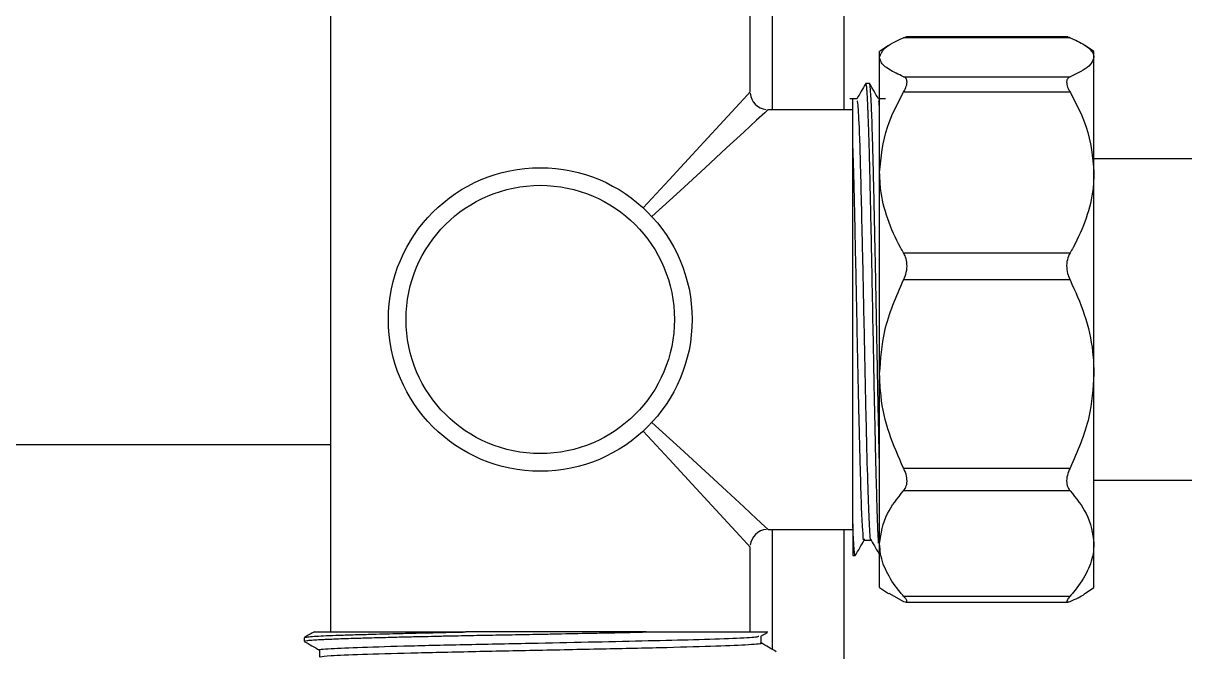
# Model space of a CAD drawing. Extents: x 150 to 4150, y 50 to 2920.
# Drawn here: x 1107.2 to 1269.7, y 1272.4 to 1360.4 of the extents above; entities that cross this region are included whole.
import ezdxf

# ---------------------------------------------------------------- set-up
doc = ezdxf.new("R2010")
doc.units = 0
doc.header["$LTSCALE"] = 10
doc.linetypes.add('SLD-KATı', pattern=[0])
doc.layers.get('0').update_dxf_attribs({"linetype": 'CONTINUOUS'})

msp = doc.modelspace()

# ---------------------------------------------------------------- linework, layer by layer
at = {"color": 7, "linetype": 'SLD-KATı'}
for p, q in [((1222.03, 1401.42), (1222.03, 1348.29)), ((1150.16, 1362.67), (1150.16, 1275.17)), ((1208.91, 1350.79), (1208.91, 1362.67)), ((1230.38, 1358.37), (1230.74, 1358.47)), ((1253.68, 1358.37), (1230.38, 1358.37)), ((1253.35, 1358.48), (1230.74, 1358.48)), ((1228.28, 1357.29), (1227.03, 1356.42)), ((1227.03, 1355.63), (1227.03, 1356.42)), ((1257.03, 1356.42), (1255.85, 1357.25)), ((1257.03, 1355.63), (1257.03, 1356.42)), ((1227.03, 1339.49), (1227.03, 1355.63)), ((1257.03, 1339.49), (1257.03, 1355.63)), ((1230.38, 1352.9), (1253.68, 1352.9)), ((1225.6, 1351.97), (1225.11, 1351.97)), ((1223.87, 1349.82), (1222.87, 1349.82)), ((1227.83, 1349.82), (1226.85, 1349.82)), ((1253.68, 1350.75), (1230.38, 1350.75)), ((1223.28, 1348.29), (1211.41, 1348.29)), ((1337.03, 1341.42), (1257.03, 1341.42)), ((1227.03, 1311.29), (1227.03, 1339.49)), ((1257.03, 1311.29), (1257.03, 1339.49)), ((1230.38, 1328.23), (1253.68, 1328.23)), ((1253.68, 1324.47), (1230.38, 1324.47)), ((1227.03, 1287.56), (1227.03, 1311.29)), ((1257.03, 1287.56), (1257.03, 1311.29)), ((1230.38, 1298.11), (1253.68, 1298.11)), ((1257.03, 1296.42), (1337.03, 1296.42)), ((1253.68, 1294.95), (1230.38, 1294.95)), ((1211.41, 1289.54), (1223.28, 1289.54)), ((1222.03, 1289.54), (1222.03, 1271.42)), ((1223.28, 1290.33), (1223.28, 1285.87)), ((1224.86, 1288.01), (1225.84, 1288.01)), ((1227.03, 1281.42), (1227.03, 1287.56)), ((1257.03, 1281.42), (1257.03, 1287.56)), ((1208.91, 1275.17), (1208.91, 1287.04)), ((1223.28, 1285.87), (1223.62, 1285.87)), ((1227.03, 1281.42), (1228.28, 1280.54)), ((1255.85, 1280.59), (1257.03, 1281.42)), ((1228.33, 1280.62), (1230.38, 1279.46)), ((1230.38, 1280.18), (1253.68, 1280.18)), ((1230.74, 1279.36), (1253.35, 1279.36)), ((1194.35, 1275.17), (1169.12, 1275.17)), ((1210.41, 1274.6), (1211.31, 1275.12)), ((1210.43, 1273.63), (1210.43, 1274.61)), ((1146.48, 1274.37), (1146.48, 1273.88)), ((1148.63, 1272.64), (1148.63, 1271.66))]:
    msp.add_line(p, q, dxfattribs=at)
at = {"color": 8, "linetype": 'SLD-KATı'}
for p, q in [((1212.03, 1348.29), (1212.03, 1365.39)), ((1212.03, 1272.72), (1212.03, 1289.54))]:
    msp.add_line(p, q, dxfattribs=at)
at = {"color": 8, "linetype": 'SLD-KATı', "flags": 128}
for points in [[(1193.93, 1334.54), (1197.55, 1338.47), (1200.78, 1341.98), (1203.54, 1344.97), (1205.78, 1347.4), (1207.44, 1349.2), (1208.48, 1350.34), (1208.9, 1350.79), (1208.91, 1350.79)], [(1211.41, 1348.29), (1211.4, 1348.29), (1210.95, 1347.87), (1209.81, 1346.82), (1208.01, 1345.16), (1205.58, 1342.93), (1202.59, 1340.17), (1199.09, 1336.94), (1195.16, 1333.32)], [(1195.16, 1304.52), (1199.09, 1300.9), (1202.59, 1297.67), (1205.58, 1294.91), (1208.01, 1292.67), (1209.81, 1291.01), (1210.95, 1289.96), (1211.4, 1289.55), (1211.41, 1289.54)], [(1208.91, 1287.04), (1208.9, 1287.05), (1208.48, 1287.5), (1207.44, 1288.64), (1205.78, 1290.44), (1203.54, 1292.86), (1200.78, 1295.86), (1197.55, 1299.36), (1193.93, 1303.29)]]:
    msp.add_lwpolyline(points, dxfattribs=at)
at = {"color": 7, "linetype": 'SLD-KATı'}
for radius in [21.25, 18.78]:
    msp.add_circle((1179.53, 1318.92), radius, dxfattribs=at)
for centre, start, end in [((1211.41, 1350.79), 184.6405, 263.8608), ((1211.41, 1287.04), 94.6405, 173.8608)]:
    msp.add_arc(centre, 2.5, start, end, dxfattribs=at)
for points, knots in [([(1227.03, 1355.63), (1227.17, 1356.06), (1227.48, 1357.01), (1229.34, 1357.88), (1230.38, 1358.37)], [0, 0, 0, 0, 0.444645, 1, 1, 1, 1]), ([(1253.35, 1358.45), (1253.37, 1358.46), (1253.42, 1358.48), (1253.58, 1358.41), (1253.68, 1358.37)], [0, 0, 0, 0, 0.3453649, 1, 1, 1, 1]), ([(1253.68, 1358.37), (1254.4, 1358.04), (1255.85, 1357.37), (1256.88, 1356.43), (1256.99, 1355.85), (1257.03, 1355.63)], [0, 0, 0, 0, 0.382413, 0.774651, 1, 1, 1, 1]), ([(1230.38, 1352.9), (1229.66, 1353.23), (1228.21, 1353.9), (1227.18, 1354.84), (1227.07, 1355.42), (1227.03, 1355.63)], [0, 0, 0, 0, 0.382414, 0.77465, 1, 1, 1, 1]), ([(1257.03, 1355.63), (1256.89, 1355.21), (1256.58, 1354.26), (1254.72, 1353.38), (1253.68, 1352.9)], [0, 0, 0, 0, 0.444644, 1, 1, 1, 1]), ([(1230.38, 1350.75), (1230.52, 1351.03), (1230.82, 1351.6), (1230.9, 1352.3), (1230.71, 1352.72), (1230.47, 1352.85), (1230.38, 1352.9)], [0, 0, 0, 0, 0.280704, 0.56283, 0.825741, 1, 1, 1, 1]), ([(1253.68, 1352.9), (1253.54, 1352.81), (1253.24, 1352.62), (1253.16, 1352.03), (1253.35, 1351.36), (1253.59, 1350.92), (1253.68, 1350.75)], [0, 0, 0, 0, 0.280703, 0.562818, 0.825745, 1, 1, 1, 1]), ([(1225.08, 1351.95), (1224.88, 1351.59), (1224.46, 1350.88), (1224.05, 1350.16), (1223.84, 1349.8)], [0, 0, 0, 0, 0.50001, 1, 1, 1, 1]), ([(1226.88, 1287.59), (1226.87, 1287.7), (1226.86, 1288), (1226.83, 1288.58), (1226.8, 1289.1), (1226.78, 1289.65), (1226.74, 1290.58), (1226.69, 1292.23), (1226.63, 1294.33), (1226.57, 1296.52), (1226.49, 1299.46), (1226.41, 1303.17), (1226.33, 1306.92), (1226.27, 1309.62), (1226.24, 1311.38), (1226.18, 1314.61), (1226.1, 1318.67), (1226, 1323.76), (1225.92, 1327.97), (1225.84, 1331.8), (1225.78, 1334.67), (1225.73, 1336.72), (1225.7, 1338.28), (1225.66, 1339.78), (1225.63, 1341.41), (1225.57, 1343.33), (1225.51, 1345.57), (1225.43, 1347.56), (1225.37, 1348.95), (1225.33, 1349.87), (1225.29, 1350.59), (1225.24, 1351.24), (1225.18, 1351.74), (1225.14, 1352.01), (1225.11, 1351.94), (1225.11, 1351.93)], [0, 0, 0, 0, 0.011644, 0.031691, 0.048495, 0.050969, 0.071538, 0.111817, 0.147481, 0.177656, 0.211895, 0.271296, 0.318626, 0.343472, 0.362942, 0.377032, 0.449686, 0.49317, 0.541391, 0.587726, 0.624085, 0.644336, 0.664588, 0.68484, 0.705092, 0.733955, 0.771975, 0.817337, 0.850713, 0.870903, 0.895341, 0.922479, 0.952318, 0.99023, 1, 1, 1, 1]), ([(1227.03, 1297.82), (1227.03, 1297.83), (1227, 1299.02), (1226.94, 1301.64), (1226.86, 1305.19), (1226.81, 1307.52), (1226.79, 1308.62), (1226.78, 1309.3), (1226.75, 1310.65), (1226.71, 1312.89), (1226.66, 1315.22), (1226.62, 1317.42), (1226.59, 1319.25), (1226.55, 1321.25), (1226.5, 1323.9), (1226.44, 1326.95), (1226.37, 1330.12), (1226.31, 1333.02), (1226.26, 1335.46), (1226.21, 1337.57), (1226.17, 1339.31), (1226.13, 1341.05), (1226.05, 1344.22), (1225.96, 1346.99), (1225.87, 1349.02), (1225.82, 1349.99), (1225.77, 1350.69), (1225.74, 1351.21), (1225.7, 1351.57), (1225.67, 1351.8), (1225.63, 1351.93), (1225.63, 1351.93), (1225.63, 1351.93), (1225.63, 1351.93), (1225.63, 1351.93), (1225.63, 1351.93), (1225.63, 1351.93), (1225.63, 1351.93), (1225.63, 1351.94), (1225.63, 1351.94), (1225.63, 1351.94), (1225.63, 1351.94), (1225.62, 1351.96), (1225.61, 1351.98), (1225.6, 1351.97), (1225.6, 1351.97)], [0, 0, 0, 0, 0.000721, 0.064846, 0.124489, 0.161901, 0.16498, 0.17079, 0.1906, 0.221329, 0.262972, 0.285218, 0.309716, 0.336465, 0.365464, 0.416494, 0.460832, 0.498476, 0.542377, 0.571212, 0.598796, 0.629008, 0.661845, 0.775834, 0.813437, 0.843147, 0.87887, 0.904094, 0.929319, 0.954543, 0.979768, 0.979774, 0.979776, 0.979784, 0.979796, 0.979818, 0.979856, 0.979929, 0.980067, 0.980337, 0.980895, 0.98214, 0.986141, 0.99903, 1, 1, 1, 1]), ([(1226.86, 1349.8), (1226.66, 1350.16), (1226.24, 1350.88), (1225.83, 1351.59), (1225.62, 1351.95)], [0, 0, 0, 0, 0.499994, 1, 1, 1, 1]), ([(1223.28, 1343.58), (1223.28, 1343.97), (1223.28, 1345.92), (1223.28, 1348.12), (1223.28, 1349.6), (1223.28, 1349.72), (1223.28, 1349.78)], [0, 0, 0, 0, 0.099772, 0.50206, 0.763701, 1, 1, 1, 1]), ([(1225.83, 1288.1), (1225.82, 1288.08), (1225.76, 1287.72), (1225.61, 1289.75), (1225.43, 1294.28), (1225.23, 1301.46), (1225.03, 1310.2), (1224.84, 1319.81), (1224.65, 1328.68), (1224.48, 1336.1), (1224.34, 1341.78), (1224.17, 1346.48), (1224.01, 1349.5), (1223.91, 1349.5), (1223.86, 1349.5)], [0, 0, 0, 0, 0.004791, 0.105448, 0.204264, 0.303987, 0.404331, 0.502712, 0.603318, 0.682479, 0.760815, 0.834424, 0.934205, 1, 1, 1, 1]), ([(1227.03, 1348.1), (1227.01, 1348.51), (1226.95, 1349.64), (1226.9, 1349.52), (1226.86, 1349.44)], [0, 0, 0, 0, 0.366671, 1, 1, 1, 1]), ([(1227.03, 1339.49), (1227.24, 1341.65), (1227.62, 1345.56), (1229.52, 1349.14), (1230.38, 1350.75)], [0, 0, 0, 0, 0.551014, 1, 1, 1, 1]), ([(1253.68, 1350.75), (1254.54, 1349.14), (1256.44, 1345.56), (1256.82, 1341.65), (1257.03, 1339.49)], [0, 0, 0, 0, 0.448987, 1, 1, 1, 1]), ([(1223.28, 1290.33), (1223.28, 1291.33), (1223.28, 1293.35), (1223.28, 1297.24), (1223.28, 1301.69), (1223.28, 1306.64), (1223.28, 1311.94), (1223.28, 1317.42), (1223.28, 1322.87), (1223.28, 1328.13), (1223.28, 1333.06), (1223.28, 1337.52), (1223.28, 1341.05), (1223.28, 1342.85), (1223.28, 1343.58)], [0, 0, 0, 0, 0.08401, 0.169196, 0.25438, 0.341373, 0.428367, 0.515423, 0.602469, 0.687587, 0.772706, 0.857427, 0.942131, 1, 1, 1, 1]), ([(1224.86, 1288.22), (1224.85, 1288.15), (1224.78, 1287.76), (1224.66, 1289.31), (1224.49, 1292.58), (1224.33, 1298.02), (1224.14, 1305.22), (1223.96, 1313.85), (1223.78, 1323.1), (1223.58, 1332.15), (1223.42, 1339.16), (1223.32, 1342.38), (1223.28, 1343.58)], [0, 0, 0, 0, 0.021109, 0.125886, 0.229624, 0.332055, 0.44928, 0.564847, 0.680272, 0.805325, 0.927614, 1, 1, 1, 1]), ([(1230.38, 1328.23), (1230.23, 1328.49), (1229.36, 1330.03), (1228.03, 1332.99), (1227.14, 1336.55), (1227.06, 1338.74), (1227.03, 1339.49)], [0, 0, 0, 0, 0.073263, 0.436544, 0.808877, 1, 1, 1, 1]), ([(1257.03, 1339.49), (1257, 1338.74), (1256.92, 1336.59), (1256.04, 1333.03), (1254.72, 1330.06), (1253.83, 1328.49), (1253.68, 1328.23)], [0, 0, 0, 0, 0.191121, 0.553704, 0.926737, 1, 1, 1, 1]), ([(1230.38, 1324.47), (1230.52, 1324.83), (1230.82, 1325.53), (1230.9, 1326.67), (1230.71, 1327.58), (1230.47, 1328.05), (1230.38, 1328.23)], [0, 0, 0, 0, 0.2806948, 0.5628338, 0.8257551, 1, 1, 1, 1]), ([(1253.68, 1328.23), (1253.54, 1327.93), (1253.24, 1327.31), (1253.16, 1326.2), (1253.35, 1325.22), (1253.59, 1324.69), (1253.68, 1324.47)], [0, 0, 0, 0, 0.280687, 0.562833, 0.825749, 1, 1, 1, 1]), ([(1227.03, 1311.29), (1227.17, 1313.33), (1227.48, 1317.91), (1229.34, 1322.13), (1230.38, 1324.47)], [0, 0, 0, 0, 0.444645, 1, 1, 1, 1]), ([(1253.68, 1324.47), (1254.4, 1322.88), (1255.85, 1319.63), (1256.88, 1315.14), (1256.99, 1312.32), (1257.03, 1311.29)], [0, 0, 0, 0, 0.3824106, 0.7746523, 1, 1, 1, 1]), ([(1230.38, 1298.11), (1229.66, 1299.71), (1228.21, 1302.95), (1227.18, 1307.45), (1227.07, 1310.27), (1227.03, 1311.29)], [0, 0, 0, 0, 0.382411, 0.774654, 1, 1, 1, 1]), ([(1257.03, 1311.29), (1256.89, 1309.26), (1256.58, 1304.68), (1254.72, 1300.46), (1253.68, 1298.11)], [0, 0, 0, 0, 0.444644, 1, 1, 1, 1]), ([(1230.38, 1294.95), (1230.52, 1295.16), (1230.82, 1295.58), (1230.9, 1296.49), (1230.71, 1297.38), (1230.47, 1297.9), (1230.38, 1298.11)], [0, 0, 0, 0, 0.280699, 0.562838, 0.825756, 1, 1, 1, 1]), ([(1253.68, 1298.11), (1253.54, 1297.77), (1253.24, 1297.09), (1253.16, 1296.1), (1253.35, 1295.39), (1253.59, 1295.07), (1253.68, 1294.95)], [0, 0, 0, 0, 0.280691, 0.562814, 0.825747, 1, 1, 1, 1]), ([(1227.03, 1287.56), (1227.24, 1288.98), (1227.62, 1291.55), (1229.52, 1293.89), (1230.38, 1294.95)], [0, 0, 0, 0, 0.55101, 1, 1, 1, 1]), ([(1253.68, 1294.95), (1254.54, 1293.89), (1256.44, 1291.55), (1256.82, 1288.98), (1257.03, 1287.56)], [0, 0, 0, 0, 0.448991, 1, 1, 1, 1]), ([(1223.62, 1285.92), (1223.6, 1285.9), (1223.59, 1285.89), (1223.57, 1285.97), (1223.55, 1286.04), (1223.5, 1286.33), (1223.44, 1286.99), (1223.37, 1288.17), (1223.32, 1289.21), (1223.29, 1289.97), (1223.28, 1290.33)], [0, 0, 0, 0, 0.111008, 0.144832, 0.194871, 0.261124, 0.556895, 0.726355, 0.874061, 1, 1, 1, 1]), ([(1223.64, 1285.88), (1223.84, 1286.24), (1224.26, 1286.96), (1224.67, 1287.68), (1224.88, 1288.03)], [0, 0, 0, 0, 0.500006, 1, 1, 1, 1]), ([(1225.83, 1288.03), (1226.03, 1287.68), (1226.45, 1286.96), (1226.86, 1286.24), (1227.07, 1285.88)], [0, 0, 0, 0, 0.499993, 1, 1, 1, 1]), ([(1230.38, 1280.18), (1230.23, 1280.35), (1229.36, 1281.36), (1228.03, 1283.3), (1227.14, 1285.63), (1227.06, 1287.08), (1227.03, 1287.56)], [0, 0, 0, 0, 0.073264, 0.436545, 0.808875, 1, 1, 1, 1]), ([(1257.03, 1287.56), (1257, 1287.08), (1256.92, 1285.66), (1256.04, 1283.32), (1254.72, 1281.38), (1253.83, 1280.35), (1253.68, 1280.18)], [0, 0, 0, 0, 0.1911233, 0.5536997, 0.926736, 1, 1, 1, 1]), ([(1230.38, 1279.46), (1230.52, 1279.41), (1230.82, 1279.31), (1230.9, 1279.46), (1230.71, 1279.79), (1230.47, 1280.07), (1230.38, 1280.18)], [0, 0, 0, 0, 0.280669, 0.562817, 0.82574, 1, 1, 1, 1]), ([(1253.68, 1280.18), (1253.54, 1280), (1253.24, 1279.65), (1253.16, 1279.37), (1253.35, 1279.34), (1253.59, 1279.43), (1253.68, 1279.46)], [0, 0, 0, 0, 0.280695, 0.562848, 0.825756, 1, 1, 1, 1]), ([(1253.68, 1279.46), (1254.47, 1279.79), (1255.36, 1280.17), (1255.78, 1280.57), (1255.83, 1280.62)], [0, 0, 0, 0, 0.879907, 1, 1, 1, 1]), ([(1147.92, 1275.21), (1147.8, 1275.15), (1147.33, 1274.87), (1146.86, 1274.6), (1146.5, 1274.39)], [0, 0, 0, 0, 0.241968, 1, 1, 1, 1]), ([(1146.58, 1274.4), (1146.58, 1274.41), (1146.57, 1274.44), (1147.12, 1274.51), (1148.43, 1274.61), (1150.36, 1274.69), (1152.46, 1274.76), (1153.6, 1274.8), (1154.81, 1274.83), (1156.26, 1274.87), (1157.91, 1274.92), (1159.92, 1274.97), (1162.52, 1275.03), (1165.64, 1275.1), (1168.04, 1275.15), (1169.12, 1275.17)], [0, 0, 0, 0, 0.044835, 0.141252, 0.237669, 0.426901, 0.475129, 0.522691, 0.569585, 0.615814, 0.680669, 0.736747, 0.808581, 0.914857, 1, 1, 1, 1]), ([(1146.68, 1273.88), (1146.69, 1273.92), (1146.7, 1273.98), (1147.7, 1274.06), (1148.57, 1274.11), (1149.45, 1274.15), (1150.39, 1274.19), (1151.6, 1274.24), (1153.2, 1274.29), (1155.36, 1274.35), (1157.95, 1274.42), (1160.54, 1274.49), (1162.76, 1274.54), (1164.2, 1274.57), (1164.96, 1274.58), (1165.05, 1274.59), (1165.07, 1274.59), (1165.07, 1274.59), (1165.07, 1274.59), (1165.07, 1274.59), (1165.07, 1274.59), (1165.09, 1274.59), (1165.14, 1274.59), (1165.35, 1274.59), (1165.87, 1274.61), (1166.95, 1274.63), (1169.01, 1274.67), (1171.98, 1274.73), (1175.64, 1274.79), (1178.39, 1274.85), (1180.25, 1274.88), (1181.27, 1274.9), (1183.6, 1274.95), (1186.57, 1275.01), (1189.84, 1275.07), (1192.26, 1275.12), (1193.69, 1275.15), (1194.35, 1275.17)], [0, 0, 0, 0, 0.086436, 0.139092, 0.182038, 0.208532, 0.240311, 0.2777, 0.31509, 0.366496, 0.42794, 0.474124, 0.512152, 0.544353, 0.548462, 0.549091, 0.549091, 0.549092, 0.549096, 0.549127, 0.549189, 0.549315, 0.549817, 0.55182, 0.559753, 0.575255, 0.604789, 0.657974, 0.712968, 0.770432, 0.780733, 0.795636, 0.815953, 0.88521, 0.929247, 0.967423, 1, 1, 1, 1]), ([(1147.94, 1275.17), (1147.93, 1275.17), (1147.88, 1275.17), (1148.8, 1275.17), (1150.59, 1275.17), (1153.25, 1275.17), (1156.65, 1275.17), (1160.74, 1275.17), (1164.96, 1275.17), (1167.88, 1275.17), (1169.12, 1275.17)], [0, 0, 0, 0, 0.074832, 0.211291, 0.347745, 0.484119, 0.620516, 0.759435, 0.898353, 1, 1, 1, 1]), ([(1148.7, 1272.64), (1148.68, 1272.64), (1148.19, 1272.71), (1149.98, 1272.85), (1154.21, 1273.04), (1161.14, 1273.24), (1169.74, 1273.44), (1178.78, 1273.61), (1187.29, 1273.79), (1194.77, 1273.96), (1201.52, 1274.12), (1206.77, 1274.3), (1209.91, 1274.46), (1210.06, 1274.56), (1210.12, 1274.6)], [0, 0, 0, 0, 0.0055889, 0.1061107, 0.2045884, 0.304383, 0.4044146, 0.5027266, 0.5869025, 0.6702445, 0.7525361, 0.8467128, 0.9395578, 1, 1, 1, 1]), ([(1194.35, 1275.17), (1195.86, 1275.17), (1198.91, 1275.17), (1202.84, 1275.17), (1206.2, 1275.17), (1208.81, 1275.17), (1210.56, 1275.17), (1211.4, 1275.17), (1211.31, 1275.17), (1211.28, 1275.17)], [0, 0, 0, 0, 0.152086, 0.306303, 0.460519, 0.618006, 0.775489, 0.933094, 1, 1, 1, 1]), ([(1146.5, 1273.86), (1146.86, 1273.65), (1147.57, 1273.24), (1148.28, 1272.83), (1148.63, 1272.63)], [0, 0, 0, 0, 0.504607, 1, 1, 1, 1]), ([(1148.73, 1271.67), (1149.06, 1271.73), (1149.73, 1271.86), (1154.3, 1272.05), (1161.12, 1272.24), (1169.75, 1272.44), (1179.3, 1272.63), (1188.85, 1272.83), (1197.52, 1273.02), (1204.57, 1273.22), (1208.92, 1273.42), (1210.81, 1273.55), (1210.34, 1273.62), (1210.3, 1273.63)], [0, 0, 0, 0, 0.094352, 0.193, 0.292967, 0.393172, 0.491654, 0.592329, 0.691164, 0.790907, 0.89127, 0.989668, 1, 1, 1, 1]), ([(1212.56, 1272.41), (1212.2, 1272.62), (1211.49, 1273.03), (1210.79, 1273.44), (1210.43, 1273.64)], [0, 0, 0, 0, 0.504679, 1, 1, 1, 1])]:
    msp.add_open_spline(points, degree=3, knots=knots, dxfattribs=at)
at = {"color": 8, "linetype": 'SLD-KATı'}
msp.add_open_spline([(1104.53, 1301.42), (1109.85, 1301.42), (1120.71, 1301.42), (1136.15, 1301.42), (1145.73, 1301.42), (1150.16, 1301.42)], degree=3, knots=[0, 0, 0, 0, 0.340297, 0.694895, 1, 1, 1, 1], dxfattribs=at)

doc.saveas('drawing.dxf')
